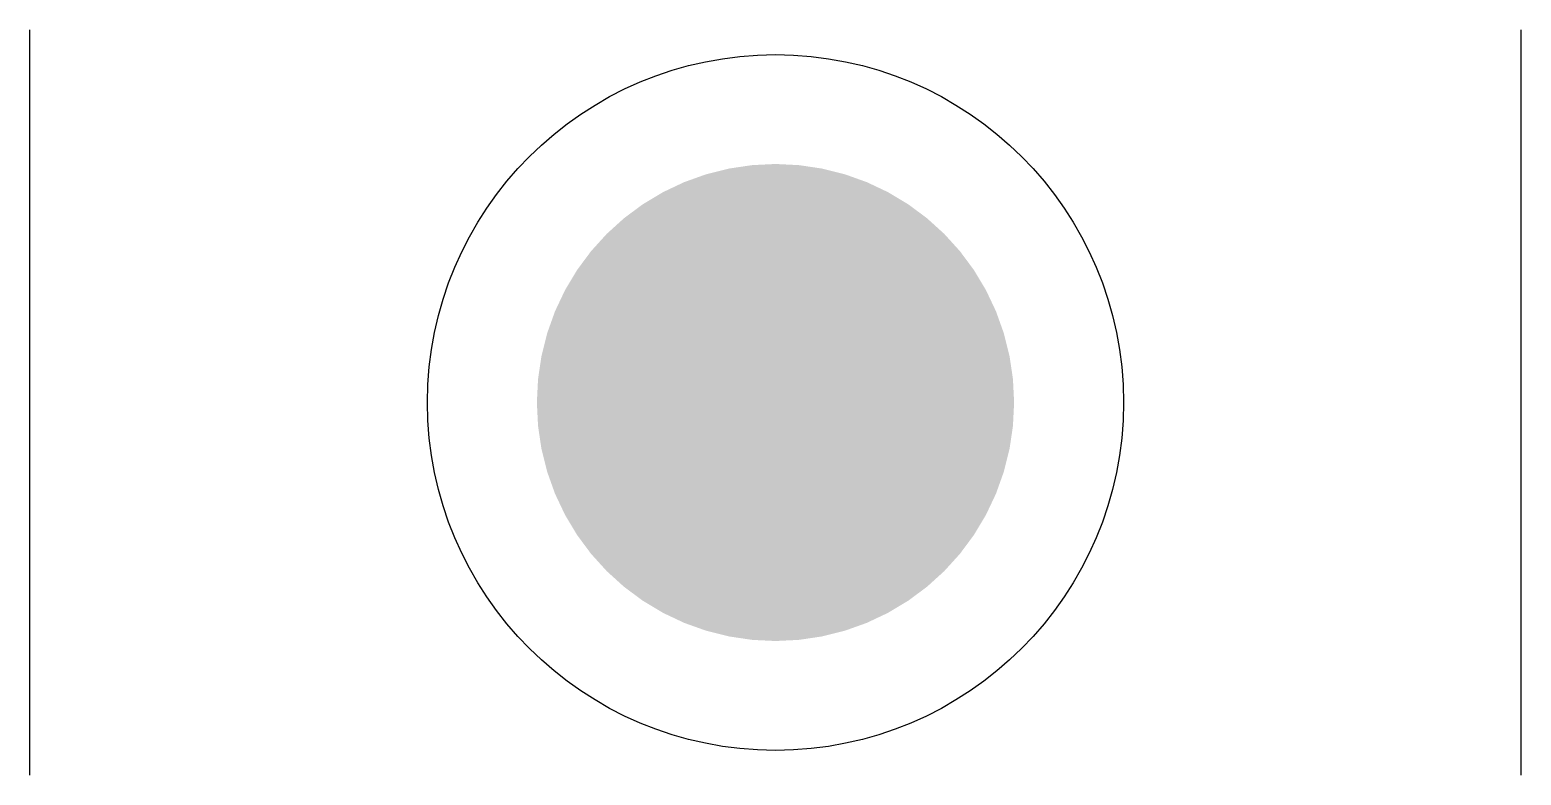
# Model space of a CAD drawing. Header units: millimetres. Extents: x -10168.965 to -10168.725, y 58.658 to 58.778.
import ezdxf

# ---------------------------------------------------------------- set-up
doc = ezdxf.new("R2010")
doc.units = ezdxf.units.MM
doc.header["$LTSCALE"] = 10
doc.layers.add('Tub_conexões', color=2, linetype='Continuous')

msp = doc.modelspace()

# ---------------------------------------------------------------- linework, layer by layer
at = {"layer": 'Tub_conexões'}
for p, q in [((-10168.96502, 58.65786), (-10168.96502, 58.77786)), ((-10168.72502, 58.65786), (-10168.72502, 58.77786))]:
    msp.add_line(p, q, dxfattribs=at)
at = {"layer": 'Tub_conexões', "color": 1, "const_width": 0.0384}
msp.add_lwpolyline([(-10168.86422, 58.71786, 1), (-10168.82582, 58.71786, 1)], format="xyb", close=True, dxfattribs=at)
at = {"layer": 'Tub_conexões', "color": 2}
msp.add_circle((-10168.84502, 58.71786), 0.056, dxfattribs=at)

doc.saveas('drawing.dxf')
